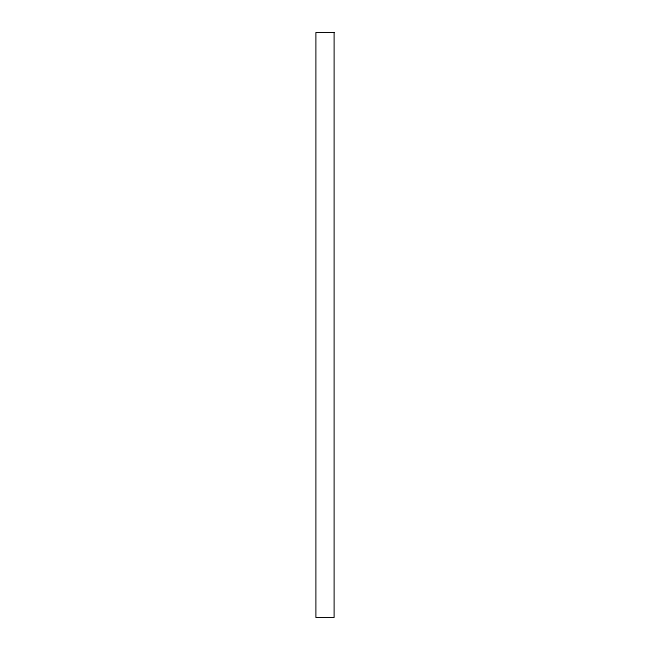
<?xml version="1.0" encoding="UTF-8"?>
<svg xmlns="http://www.w3.org/2000/svg" width="650" height="650" viewBox="0 0 650 650"><rect width="100%" height="100%" fill="white"/><g stroke="black" fill="none" stroke-linecap="round" stroke-linejoin="round"><path stroke-width="0.97" d="M334.141 32.5L315.859 32.5L315.859 617.5L334.141 617.5L334.141 32.5"/></g></svg>
